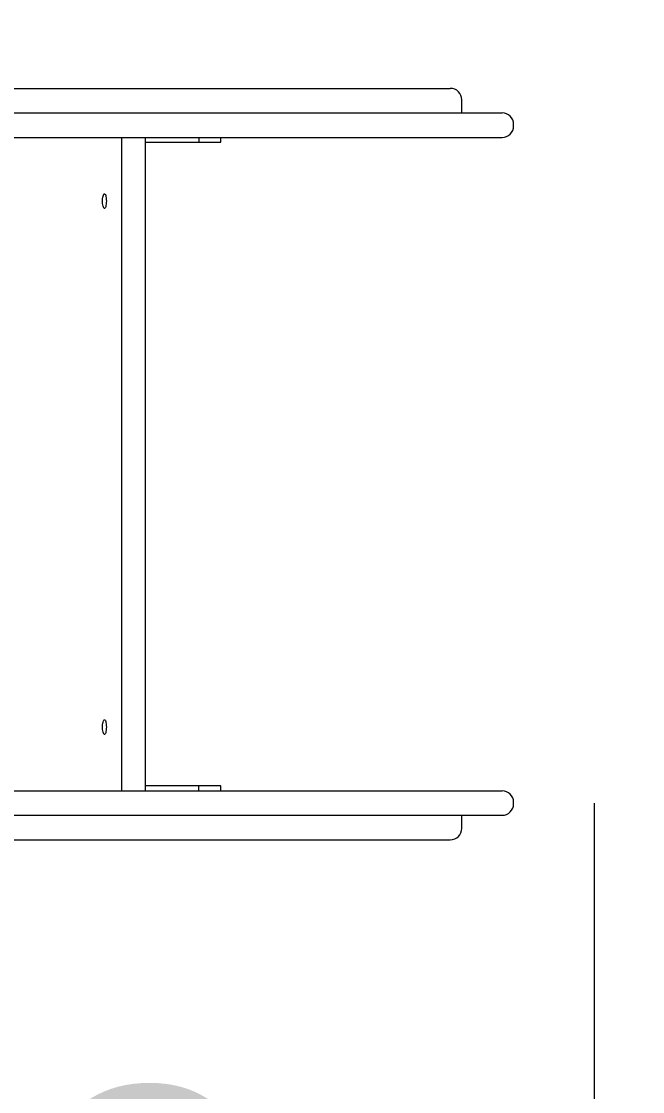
# Model space of a CAD drawing. Header units: millimetres. Extents: x -2553 to 1912, y -2169 to 1930.
# Drawn here: x 142 to 522, y -204 to 451 of the extents above; entities that cross this region are included whole.
import ezdxf

# ---------------------------------------------------------------- set-up
doc = ezdxf.new("R2010")
doc.units = ezdxf.units.MM
for name, color, linetype in [('DIKOM_ОБЪЕКТ', 7, 'Continuous'), ('DIKOM_РАЗМЕР_ЗОНА', 7, 'Continuous'), ('DIKOM_РАЗМЕР_ОБЪЕКТА', 7, 'Continuous')]:
    doc.layers.add(name, color=color, linetype=linetype)
doc.styles.add('style1', font='arialbd.ttf', dxfattribs={"width": 0.8})
doc.dimstyles.new('1-50', dxfattribs={"dimtxt": 300, "dimasz": 200, "dimexe": 100, "dimexo": 0, "dimgap": 100, "dimtad": 1, "dimtxsty": 'style1', "dimcen": 200, "dimclrd": 7, "dimclre": 7, "dimclrt": 7, "dimadec": 1, "dimazin": 2, "dimtfac": 1, "dimtmove": 0, "dimatfit": 2, "dimfxl": 0, "dimlwd": 25, "dimlwe": 18, "dimarcsym": 0})

# ---------------------------------------------------------------- blocks, each defined once
blk = doc.blocks.new('*D0')
at = {"layer": 'Defpoints', "color": 0, "transparency": 16777216}
for p in [(-348.07, -27.18), (491.93, -27.18), (491.93, -608.25)]:
    blk.add_point(p, dxfattribs=at)
at = {"layer": 'DIKOM_РАЗМЕР_ОБЪЕКТА', "color": 7, "lineweight": 18, "transparency": 16777216}
for p, q in [((-348.07, -27.18), (-348.07, -708.25)), ((491.93, -27.18), (491.93, -708.25))]:
    blk.add_line(p, q, dxfattribs=at)
at = {"layer": 'DIKOM_РАЗМЕР_ОБЪЕКТА', "color": 7, "lineweight": 25, "transparency": 16777216}
blk.add_line((-148.07, -608.25), (291.93, -608.25), dxfattribs=at)
at = {"layer": 'DIKOM_РАЗМЕР_ОБЪЕКТА', "color": 7, "transparency": 16777216}
for points in [[(-148.07, -574.92), (-148.07, -641.58), (-348.07, -608.25)], [(291.93, -574.92), (291.93, -641.58), (491.93, -608.25)]]:
    blk.add_solid(points, dxfattribs=at)
at = {"layer": 'DIKOM_РАЗМЕР_ОБЪЕКТА', "color": 7, "transparency": 16777216, "insert": (33.05, -355.08), "char_height": 300, "attachment_point": 5, "style": 'style1'}
blk.add_mtext('{\\fArial|b0|i0|c204|p34;840}', dxfattribs=at)
blk = doc.blocks.new('*D2')
at = {"layer": 'Defpoints', "color": 0, "transparency": 16777216}
for p in [(1912.43, 180.34), (-1887.57, 51.93), (1912.43, -2069.25)]:
    blk.add_point(p, dxfattribs=at)
at = {"layer": 'DIKOM_РАЗМЕР_ЗОНА', "color": 7, "lineweight": 18, "transparency": 16777216}
for p, q in [((1912.43, 180.34), (1912.43, -2169.25)), ((-1887.57, 51.93), (-1887.57, -2169.25))]:
    blk.add_line(p, q, dxfattribs=at)
at = {"layer": 'DIKOM_РАЗМЕР_ЗОНА', "color": 7, "lineweight": 25, "transparency": 16777216}
blk.add_line((-1687.57, -2069.25), (1712.43, -2069.25), dxfattribs=at)
at = {"layer": 'DIKOM_РАЗМЕР_ЗОНА', "color": 7, "transparency": 16777216}
for points in [[(-1687.57, -2035.92), (-1687.57, -2102.58), (-1887.57, -2069.25)], [(1712.43, -2035.92), (1712.43, -2102.58), (1912.43, -2069.25)]]:
    blk.add_solid(points, dxfattribs=at)
at = {"layer": 'DIKOM_РАЗМЕР_ЗОНА', "color": 7, "transparency": 16777216, "insert": (-27.2, -1815.98), "char_height": 300, "attachment_point": 5, "style": 'style1'}
blk.add_mtext('{\\fArial|b0|i0|c204|p34;3840}', dxfattribs=at)
blk = doc.blocks.new('*D3')
at = {"layer": 'Defpoints', "color": 0, "transparency": 16777216}
for p in [(-2102.4, 1930.34), (383.74, 1930.34), (383.74, -1569.66)]:
    blk.add_point(p, dxfattribs=at)
at = {"layer": 'DIKOM_РАЗМЕР_ЗОНА', "color": 7, "lineweight": 18, "transparency": 16777216}
for p, q in [((383.74, 1930.34), (-2202.4, 1930.34)), ((383.74, -1569.66), (-2202.4, -1569.66))]:
    blk.add_line(p, q, dxfattribs=at)
at = {"layer": 'DIKOM_РАЗМЕР_ЗОНА', "color": 7, "lineweight": 25, "transparency": 16777216}
blk.add_line((-2102.4, -1369.66), (-2102.4, 1730.34), dxfattribs=at)
at = {"layer": 'DIKOM_РАЗМЕР_ЗОНА', "color": 7, "transparency": 16777216}
for points in [[(-2135.74, 1730.34), (-2069.07, 1730.34), (-2102.4, 1930.34)], [(-2135.74, -1369.66), (-2069.07, -1369.66), (-2102.4, -1569.66)]]:
    blk.add_solid(points, dxfattribs=at)
at = {"layer": 'DIKOM_РАЗМЕР_ЗОНА', "color": 7, "transparency": 16777216, "insert": (-2355.68, 180.34), "char_height": 300, "attachment_point": 5, "rotation": 90, "style": 'style1'}
blk.add_mtext('{\\fArial|b0|i0|c204|p34;3500}', dxfattribs=at)

msp = doc.modelspace()

# ---------------------------------------------------------------- linework, layer by layer
at = {"layer": 'DIKOM_ОБЪЕКТ', "color": 7, "lineweight": 15}
for p, q in [((132.937, 410.317), (144.813, 410.317)), ((144.813, 410.317), (156.868, 410.317)), ((156.868, 410.317), (168.954, 410.317)), ((168.954, 410.317), (180.924, 410.317)), ((180.924, 410.317), (192.63, 410.317)), ((192.63, 410.317), (203.925, 410.317)), ((203.925, 410.317), (209.372, 410.317)), ((209.372, 410.317), (214.66, 410.317)), ((214.66, 410.317), (219.771, 410.317)), ((219.771, 410.317), (224.687, 410.317)), ((224.687, 410.317), (228.165, 410.317)), ((228.165, 410.317), (231.465, 410.317)), ((231.465, 410.317), (234.599, 410.317)), ((234.599, 410.317), (237.58, 410.317)), ((237.58, 410.317), (240.42, 410.317)), ((240.42, 410.317), (243.131, 410.317)), ((243.131, 410.317), (248.215, 410.317)), ((248.215, 410.317), (252.931, 410.317)), ((252.931, 410.317), (257.378, 410.317)), ((257.378, 410.317), (265.854, 410.317)), ((265.854, 410.317), (283.89, 410.317)), ((283.89, 410.317), (295.022, 410.317)), ((295.022, 410.317), (301.46, 410.317)), ((301.46, 410.317), (308.611, 410.317)), ((308.611, 410.317), (312.735, 410.317)), ((312.735, 410.317), (316.829, 410.317)), ((316.829, 410.317), (320.904, 410.317)), ((320.904, 410.317), (324.974, 410.317)), ((324.974, 410.317), (329.049, 410.317)), ((329.049, 410.317), (333.144, 410.317)), ((333.144, 410.317), (337.27, 410.317)), ((337.27, 410.317), (341.439, 410.317)), ((341.439, 410.317), (345.665, 410.317)), ((345.665, 410.317), (349.958, 410.317)), ((349.958, 410.317), (358.799, 410.317)), ((358.799, 410.317), (377.847, 410.317)), ((377.847, 410.317), (378.993, 410.317)), ((378.993, 410.317), (380.123, 410.317)), ((380.123, 410.317), (381.236, 410.317)), ((381.236, 410.317), (382.333, 410.317)), ((382.333, 410.317), (384.476, 410.317)), ((384.476, 410.317), (386.55, 410.317)), ((386.55, 410.317), (388.553, 410.317)), ((388.553, 410.317), (390.483, 410.317)), ((390.483, 410.317), (392.338, 410.317)), ((392.338, 410.317), (394.116, 410.317)), ((394.116, 410.317), (395.817, 410.317)), ((395.817, 410.317), (397.436, 410.317)), ((397.436, 410.317), (398.973, 410.317)), ((398.973, 410.317), (400.426, 410.317)), ((400.426, 410.317), (401.794, 410.317)), ((401.794, 410.317), (403.074, 410.317)), ((403.074, 410.317), (403.9, 410.317)), ((410.9, 395.317), (410.9, 403.317)), ((131.976, 395.317), (143.851, 395.317)), ((143.851, 395.317), (155.906, 395.317)), ((155.906, 395.317), (156.066, 395.317)), ((156.066, 395.317), (156.868, 395.317)), ((156.868, 395.317), (168.954, 395.317)), ((168.954, 395.317), (180.924, 395.317)), ((180.924, 395.317), (192.63, 395.317)), ((192.63, 395.317), (203.925, 395.317)), ((203.925, 395.317), (209.372, 395.317)), ((209.372, 395.317), (214.66, 395.317)), ((214.66, 395.317), (219.771, 395.317)), ((219.771, 395.317), (224.687, 395.317)), ((224.687, 395.317), (228.165, 395.317)), ((228.165, 395.317), (231.465, 395.317)), ((231.465, 395.317), (234.599, 395.317)), ((234.599, 395.317), (237.58, 395.317)), ((237.58, 395.317), (240.42, 395.317)), ((240.42, 395.317), (243.131, 395.317)), ((243.131, 395.317), (248.215, 395.317)), ((248.215, 395.317), (252.931, 395.317)), ((252.931, 395.317), (257.378, 395.317)), ((257.378, 395.317), (265.854, 395.317)), ((265.854, 395.317), (283.89, 395.317)), ((283.89, 395.317), (295.022, 395.317)), ((295.022, 395.317), (301.46, 395.317)), ((301.46, 395.317), (308.611, 395.317)), ((308.611, 395.317), (312.735, 395.317)), ((312.735, 395.317), (316.829, 395.317)), ((316.829, 395.317), (320.904, 395.317)), ((320.904, 395.317), (324.974, 395.317)), ((324.974, 395.317), (329.049, 395.317)), ((329.049, 395.317), (333.144, 395.317)), ((333.144, 395.317), (337.27, 395.317)), ((337.27, 395.317), (341.439, 395.317)), ((341.439, 395.317), (345.665, 395.317)), ((345.665, 395.317), (349.958, 395.317)), ((349.958, 395.317), (358.799, 395.317)), ((358.799, 395.317), (377.847, 395.317)), ((377.847, 395.317), (378.993, 395.317)), ((378.993, 395.317), (380.123, 395.317)), ((380.123, 395.317), (381.236, 395.317)), ((381.236, 395.317), (382.333, 395.317)), ((382.333, 395.317), (384.476, 395.317)), ((384.476, 395.317), (386.55, 395.317)), ((386.55, 395.317), (388.553, 395.317)), ((388.553, 395.317), (390.483, 395.317)), ((390.483, 395.317), (392.338, 395.317)), ((392.338, 395.317), (394.116, 395.317)), ((394.116, 395.317), (395.817, 395.317)), ((395.817, 395.317), (397.436, 395.317)), ((397.436, 395.317), (398.973, 395.317)), ((398.973, 395.317), (400.426, 395.317)), ((400.426, 395.317), (401.794, 395.317)), ((401.794, 395.317), (403.074, 395.317)), ((403.074, 395.317), (404.263, 395.317)), ((404.263, 395.317), (405.362, 395.317)), ((405.362, 395.317), (407.276, 395.317)), ((407.276, 395.317), (408.802, 395.317)), ((408.802, 395.317), (409.415, 395.317)), ((409.415, 395.317), (409.925, 395.317)), ((409.925, 395.317), (410.33, 395.317)), ((410.33, 395.317), (410.629, 395.317)), ((410.629, 395.317), (410.82, 395.317)), ((410.82, 395.317), (410.9, 395.317)), ((410.9, 395.317), (412.318, 395.317)), ((412.318, 395.317), (417.02, 395.317)), ((417.02, 395.317), (421.62, 395.317)), ((421.62, 395.317), (426.051, 395.317)), ((426.051, 395.317), (430.245, 395.317)), ((430.245, 395.317), (435.634, 395.317)), ((442.634, 387.317), (442.634, 388.317)), ((131.976, 380.317), (143.851, 380.317)), ((143.851, 380.317), (155.906, 380.317)), ((155.906, 380.317), (167.992, 380.317)), ((167.992, 380.317), (179.962, 380.317)), ((179.962, 380.317), (191.669, 380.317)), ((191.669, 380.317), (202.963, 380.317)), ((202.691, 380.317), (202.691, -19.683)), ((202.963, 380.317), (208.409, 380.317)), ((208.409, 380.317), (213.698, 380.317)), ((213.698, 380.317), (218.809, 380.317)), ((217.18, 380.317), (217.18, -19.683)), ((218.809, 380.317), (223.725, 380.317)), ((223.725, 380.317), (227.203, 380.317)), ((227.203, 380.317), (230.503, 380.317)), ((230.503, 380.317), (233.638, 380.317)), ((233.638, 380.317), (236.619, 380.317)), ((236.619, 380.317), (239.458, 380.317)), ((239.458, 380.317), (242.169, 380.317)), ((242.169, 380.317), (247.253, 380.317)), ((247.253, 380.317), (251.969, 380.317)), ((250.123, 380.317), (250.123, 377.317)), ((251.969, 380.317), (256.416, 380.317)), ((256.416, 380.317), (264.892, 380.317)), ((263.464, 377.317), (263.464, 380.317)), ((264.892, 380.317), (282.928, 380.317)), ((282.928, 380.317), (294.06, 380.317)), ((294.06, 380.317), (300.499, 380.317)), ((300.499, 380.317), (307.649, 380.317)), ((307.649, 380.317), (311.774, 380.317)), ((311.774, 380.317), (315.867, 380.317)), ((315.867, 380.317), (319.942, 380.317)), ((319.942, 380.317), (324.011, 380.317)), ((324.011, 380.317), (328.087, 380.317)), ((328.087, 380.317), (332.182, 380.317)), ((332.182, 380.317), (336.307, 380.317)), ((336.307, 380.317), (340.477, 380.317)), ((340.477, 380.317), (344.702, 380.317)), ((344.702, 380.317), (348.996, 380.317)), ((348.996, 380.317), (357.837, 380.317)), ((357.837, 380.317), (376.885, 380.317)), ((376.885, 380.317), (378.031, 380.317)), ((378.031, 380.317), (379.161, 380.317)), ((379.161, 380.317), (380.274, 380.317)), ((380.274, 380.317), (381.371, 380.317)), ((381.371, 380.317), (383.514, 380.317)), ((383.514, 380.317), (385.588, 380.317)), ((385.588, 380.317), (387.591, 380.317)), ((387.591, 380.317), (389.521, 380.317)), ((389.521, 380.317), (391.376, 380.317)), ((391.376, 380.317), (393.154, 380.317)), ((393.154, 380.317), (394.854, 380.317)), ((394.854, 380.317), (396.474, 380.317)), ((396.474, 380.317), (398.011, 380.317)), ((398.011, 380.317), (399.465, 380.317)), ((399.465, 380.317), (400.832, 380.317)), ((400.832, 380.317), (402.111, 380.317)), ((402.111, 380.317), (403.301, 380.317)), ((403.301, 380.317), (404.399, 380.317)), ((404.399, 380.317), (406.314, 380.317)), ((406.314, 380.317), (407.84, 380.317)), ((407.84, 380.317), (408.453, 380.317)), ((408.453, 380.317), (408.963, 380.317)), ((408.963, 380.317), (409.368, 380.317)), ((409.368, 380.317), (409.667, 380.317)), ((409.667, 380.317), (409.858, 380.317)), ((409.858, 380.317), (409.938, 380.317)), ((409.938, 380.317), (412.318, 380.317)), ((412.318, 380.317), (417.02, 380.317)), ((417.02, 380.317), (421.62, 380.317)), ((421.62, 380.317), (426.051, 380.317)), ((426.051, 380.317), (430.245, 380.317)), ((430.245, 380.317), (435.634, 380.317)), ((217.18, 377.315), (217.282, 377.317)), ((217.282, 377.317), (250.123, 377.317)), ((250.123, 377.317), (263.464, 377.317)), ((217.282, -16.683), (217.18, -16.681)), ((250.123, -16.683), (217.282, -16.683)), ((250.123, -19.683), (250.123, -16.683)), ((263.464, -16.683), (250.123, -16.683)), ((263.464, -19.683), (263.464, -16.683)), ((131.976, -19.683), (143.851, -19.683)), ((143.851, -19.683), (155.906, -19.683)), ((155.906, -19.683), (167.992, -19.683)), ((167.992, -19.683), (179.962, -19.683)), ((179.962, -19.683), (191.669, -19.683)), ((191.669, -19.683), (202.963, -19.683)), ((202.963, -19.683), (208.409, -19.683)), ((208.409, -19.683), (213.698, -19.683)), ((213.698, -19.683), (218.809, -19.683)), ((218.809, -19.683), (223.725, -19.683)), ((223.725, -19.683), (227.203, -19.683)), ((227.203, -19.683), (230.503, -19.683)), ((230.503, -19.683), (233.638, -19.683)), ((233.638, -19.683), (236.619, -19.683)), ((236.619, -19.683), (239.458, -19.683)), ((239.458, -19.683), (242.169, -19.683)), ((242.169, -19.683), (247.253, -19.683)), ((247.253, -19.683), (251.969, -19.683)), ((251.969, -19.683), (256.416, -19.683)), ((256.416, -19.683), (264.892, -19.683)), ((264.892, -19.683), (282.928, -19.683)), ((282.928, -19.683), (294.06, -19.683)), ((294.06, -19.683), (300.499, -19.683)), ((300.499, -19.683), (307.649, -19.683)), ((307.649, -19.683), (311.774, -19.683)), ((311.774, -19.683), (315.867, -19.683)), ((315.867, -19.683), (319.942, -19.683)), ((319.942, -19.683), (324.011, -19.683)), ((324.011, -19.683), (328.087, -19.683)), ((328.087, -19.683), (332.182, -19.683)), ((332.182, -19.683), (336.307, -19.683)), ((336.307, -19.683), (340.477, -19.683)), ((340.477, -19.683), (344.702, -19.683)), ((344.702, -19.683), (348.996, -19.683)), ((348.996, -19.683), (357.837, -19.683)), ((357.837, -19.683), (376.885, -19.683)), ((376.885, -19.683), (378.031, -19.683)), ((378.031, -19.683), (379.161, -19.683)), ((379.161, -19.683), (380.274, -19.683)), ((380.274, -19.683), (381.371, -19.683)), ((381.371, -19.683), (383.514, -19.683)), ((383.514, -19.683), (385.588, -19.683)), ((385.588, -19.683), (387.591, -19.683)), ((387.591, -19.683), (389.521, -19.683)), ((389.521, -19.683), (391.376, -19.683)), ((391.376, -19.683), (393.154, -19.683)), ((393.154, -19.683), (394.854, -19.683)), ((394.854, -19.683), (396.474, -19.683)), ((396.474, -19.683), (398.011, -19.683)), ((398.011, -19.683), (399.465, -19.683)), ((399.465, -19.683), (400.832, -19.683)), ((400.832, -19.683), (402.111, -19.683)), ((402.111, -19.683), (403.301, -19.683)), ((403.301, -19.683), (404.399, -19.683)), ((404.399, -19.683), (406.314, -19.683)), ((406.314, -19.683), (407.84, -19.683)), ((407.84, -19.683), (408.453, -19.683)), ((408.453, -19.683), (408.963, -19.683)), ((408.963, -19.683), (409.368, -19.683)), ((409.368, -19.683), (409.667, -19.683)), ((409.667, -19.683), (409.858, -19.683)), ((409.858, -19.683), (409.938, -19.683)), ((409.938, -19.683), (412.318, -19.683)), ((412.318, -19.683), (417.02, -19.683)), ((417.02, -19.683), (421.62, -19.683)), ((421.62, -19.683), (426.051, -19.683)), ((426.051, -19.683), (430.245, -19.683)), ((430.245, -19.683), (435.634, -19.683)), ((442.634, -27.683), (442.634, -26.683)), ((131.976, -34.683), (143.851, -34.683)), ((143.851, -34.683), (155.906, -34.683)), ((155.906, -34.683), (156.066, -34.683)), ((156.066, -34.683), (156.868, -34.683)), ((156.868, -34.683), (168.954, -34.683)), ((168.954, -34.683), (180.924, -34.683)), ((180.924, -34.683), (192.63, -34.683)), ((192.63, -34.683), (203.925, -34.683)), ((203.925, -34.683), (209.372, -34.683)), ((209.372, -34.683), (214.66, -34.683)), ((214.66, -34.683), (219.771, -34.683)), ((219.771, -34.683), (224.687, -34.683)), ((224.687, -34.683), (228.165, -34.683)), ((228.165, -34.683), (231.465, -34.683)), ((231.465, -34.683), (234.599, -34.683)), ((234.599, -34.683), (237.58, -34.683)), ((237.58, -34.683), (240.42, -34.683)), ((240.42, -34.683), (243.131, -34.683)), ((243.131, -34.683), (248.215, -34.683)), ((248.215, -34.683), (252.931, -34.683)), ((252.931, -34.683), (257.378, -34.683)), ((257.378, -34.683), (265.854, -34.683)), ((265.854, -34.683), (283.89, -34.683)), ((283.89, -34.683), (295.022, -34.683)), ((295.022, -34.683), (301.46, -34.683)), ((301.46, -34.683), (308.611, -34.683)), ((308.611, -34.683), (312.735, -34.683)), ((312.735, -34.683), (316.829, -34.683)), ((316.829, -34.683), (320.904, -34.683)), ((320.904, -34.683), (324.974, -34.683)), ((324.974, -34.683), (329.049, -34.683)), ((329.049, -34.683), (333.144, -34.683)), ((333.144, -34.683), (337.27, -34.683)), ((337.27, -34.683), (341.439, -34.683)), ((341.439, -34.683), (345.665, -34.683)), ((345.665, -34.683), (349.958, -34.683)), ((349.958, -34.683), (358.799, -34.683)), ((358.799, -34.683), (377.847, -34.683)), ((377.847, -34.683), (378.993, -34.683)), ((378.993, -34.683), (380.123, -34.683)), ((380.123, -34.683), (381.236, -34.683)), ((381.236, -34.683), (382.333, -34.683)), ((382.333, -34.683), (384.476, -34.683)), ((384.476, -34.683), (386.55, -34.683)), ((386.55, -34.683), (388.553, -34.683)), ((388.553, -34.683), (390.483, -34.683)), ((390.483, -34.683), (392.338, -34.683)), ((392.338, -34.683), (394.116, -34.683)), ((394.116, -34.683), (395.817, -34.683)), ((395.817, -34.683), (397.436, -34.683)), ((397.436, -34.683), (398.973, -34.683)), ((398.973, -34.683), (400.426, -34.683)), ((400.426, -34.683), (401.794, -34.683)), ((401.794, -34.683), (403.074, -34.683)), ((403.074, -34.683), (404.263, -34.683)), ((404.263, -34.683), (405.362, -34.683)), ((405.362, -34.683), (407.276, -34.683)), ((407.276, -34.683), (408.802, -34.683)), ((408.802, -34.683), (409.415, -34.683)), ((409.415, -34.683), (409.925, -34.683)), ((409.925, -34.683), (410.33, -34.683)), ((410.33, -34.683), (410.629, -34.683)), ((410.629, -34.683), (410.82, -34.683)), ((410.82, -34.683), (410.9, -34.683)), ((410.9, -42.683), (410.9, -34.683)), ((410.9, -34.683), (412.318, -34.683)), ((412.318, -34.683), (417.02, -34.683)), ((417.02, -34.683), (421.62, -34.683)), ((421.62, -34.683), (426.051, -34.683)), ((426.051, -34.683), (430.245, -34.683)), ((430.245, -34.683), (435.634, -34.683)), ((132.937, -49.683), (144.813, -49.683)), ((144.813, -49.683), (156.868, -49.683)), ((156.868, -49.683), (168.954, -49.683)), ((168.954, -49.683), (180.924, -49.683)), ((180.924, -49.683), (192.63, -49.683)), ((192.63, -49.683), (203.925, -49.683)), ((203.925, -49.683), (209.372, -49.683)), ((209.372, -49.683), (214.66, -49.683)), ((214.66, -49.683), (219.771, -49.683)), ((219.771, -49.683), (224.687, -49.683)), ((224.687, -49.683), (228.165, -49.683)), ((228.165, -49.683), (231.465, -49.683)), ((231.465, -49.683), (234.599, -49.683)), ((234.599, -49.683), (237.58, -49.683)), ((237.58, -49.683), (240.42, -49.683)), ((240.42, -49.683), (243.131, -49.683)), ((243.131, -49.683), (248.215, -49.683)), ((248.215, -49.683), (252.931, -49.683)), ((252.931, -49.683), (257.378, -49.683)), ((257.378, -49.683), (265.854, -49.683)), ((265.854, -49.683), (283.89, -49.683)), ((283.89, -49.683), (295.022, -49.683)), ((295.022, -49.683), (301.46, -49.683)), ((301.46, -49.683), (308.611, -49.683)), ((308.611, -49.683), (312.735, -49.683)), ((312.735, -49.683), (316.829, -49.683)), ((316.829, -49.683), (320.904, -49.683)), ((320.904, -49.683), (324.974, -49.683)), ((324.974, -49.683), (329.049, -49.683)), ((329.049, -49.683), (333.144, -49.683)), ((333.144, -49.683), (337.27, -49.683)), ((337.27, -49.683), (341.439, -49.683)), ((341.439, -49.683), (345.665, -49.683)), ((345.665, -49.683), (349.958, -49.683)), ((349.958, -49.683), (358.799, -49.683)), ((358.799, -49.683), (377.847, -49.683)), ((377.847, -49.683), (378.993, -49.683)), ((378.993, -49.683), (380.123, -49.683)), ((380.123, -49.683), (381.236, -49.683)), ((381.236, -49.683), (382.333, -49.683)), ((382.333, -49.683), (384.476, -49.683)), ((384.476, -49.683), (386.55, -49.683)), ((386.55, -49.683), (388.553, -49.683)), ((388.553, -49.683), (390.483, -49.683)), ((390.483, -49.683), (392.338, -49.683)), ((392.338, -49.683), (394.116, -49.683)), ((394.116, -49.683), (403.9, -49.683)), ((395.817, -49.683), (397.436, -49.683)), ((397.436, -49.683), (398.973, -49.683)), ((398.973, -49.683), (400.426, -49.683)), ((400.426, -49.683), (401.794, -49.683)), ((401.794, -49.683), (403.074, -49.683))]:
    msp.add_line(p, q, dxfattribs=at)
at = {"layer": 'DIKOM_ОБЪЕКТ', "color": 7, "lineweight": 15, "flags": 128}
for points in [[(193.503, 341.317), (193.476, 340.35), (193.396, 339.427), (193.266, 338.594), (193.093, 337.887), (192.884, 337.341), (192.65, 336.981), (192.402, 336.824), (192.15, 336.876), (191.907, 337.137), (191.685, 337.592), (191.493, 338.222), (191.341, 338.997), (191.235, 339.88), (191.181, 340.83), (191.181, 341.803), (191.235, 342.754), (191.341, 343.637), (191.493, 344.412), (191.685, 345.042), (191.907, 345.497), (192.15, 345.758), (192.402, 345.81), (192.65, 345.653), (192.884, 345.293), (193.093, 344.747), (193.266, 344.04), (193.396, 343.206), (193.476, 342.284), (193.503, 341.317)], [(193.503, 19.317), (193.476, 18.35), (193.396, 17.427), (193.266, 16.594), (193.093, 15.887), (192.884, 15.341), (192.65, 14.981), (192.402, 14.824), (192.15, 14.876), (191.907, 15.137), (191.685, 15.592), (191.493, 16.222), (191.341, 16.997), (191.235, 17.88), (191.181, 18.83), (191.181, 19.803), (191.235, 20.754), (191.341, 21.637), (191.493, 22.412), (191.685, 23.042), (191.907, 23.497), (192.15, 23.758), (192.402, 23.81), (192.65, 23.653), (192.884, 23.293), (193.093, 22.747), (193.266, 22.04), (193.396, 21.206), (193.476, 20.284), (193.503, 19.317)]]:
    msp.add_lwpolyline(points, dxfattribs=at)
at = {"layer": 'DIKOM_ОБЪЕКТ', "color": 7, "lineweight": 15}
for centre, start, end in [((403.9, 403.317), 0, 90), ((435.634, 388.317), 0, 90), ((435.634, 387.317), 270, 0), ((435.634, -26.683), 0, 90), ((435.634, -27.683), 270, 0), ((403.9, -42.683), 270, 0)]:
    msp.add_arc(centre, 7, start, end, dxfattribs=at)

# ---------------------------------------------------------------- dimensions: what is measured, and where the dimension line sits
at = {"layer": 'DIKOM_РАЗМЕР_ЗОНА'}
dim = msp.add_linear_dim(base=(-2102.402, 1930.34), p1=(383.744, -1569.66), p2=(383.744, 1930.34), angle=90, text='{\\fArial|b0|i0|c204|p34;3500}', dimstyle='1-50', dxfattribs=at)
dim.commit()
dim.dimension.update_dxf_attribs({"geometry": '*D3', "text_midpoint": (-2102.402, 180.34), "dimtype": 160})
dim = msp.add_linear_dim(base=(1912.434, -2069.25), p1=(-1887.566, 51.932), p2=(1912.434, 180.34), text='{\\fArial|b0|i0|c204|p34;3840}', dimstyle='1-50', dxfattribs=at)
dim.commit()
dim.dimension.update_dxf_attribs({"geometry": '*D2', "text_midpoint": (-27.198, -2069.25), "dimtype": 160})
at = {"layer": 'DIKOM_РАЗМЕР_ОБЪЕКТА'}
dim = msp.add_linear_dim(base=(491.934, -608.25), p1=(-348.066, -27.183), p2=(491.934, -27.183), text='{\\fArial|b0|i0|c204|p34;<>}', dimstyle='1-50', dxfattribs=at)
dim.commit()
dim.dimension.update_dxf_attribs({"geometry": '*D0', "text_midpoint": (33.052, -608.25), "dimtype": 160})

doc.saveas('drawing.dxf')
